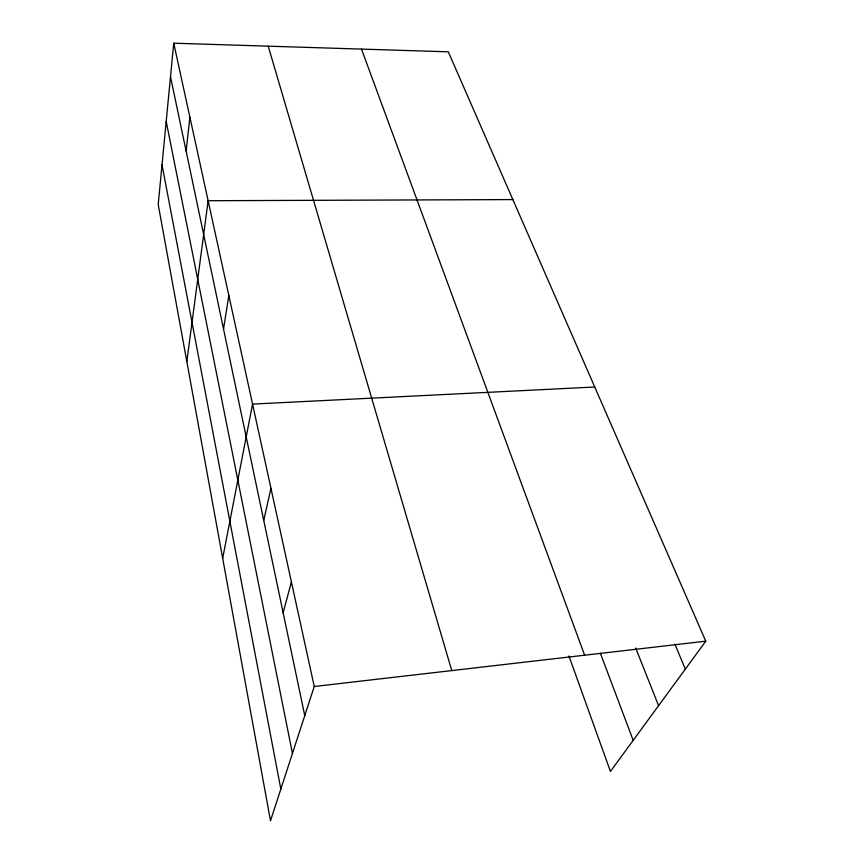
<?xml version="1.0" encoding="UTF-8"?>
<svg xmlns="http://www.w3.org/2000/svg" width="864" height="864" viewBox="0 0 864 864"><rect width="100%" height="100%" fill="white"/><g stroke="black" fill="none" stroke-linecap="round" stroke-linejoin="round"><path stroke-width="1.3" d="M173.729 43.2L158.209 204.498L270.497 820.8L314.248 686.502L173.729 43.2L448.308 51.829L705.791 641.185L610.438 771.433L568.933 655.981M186.116 151.027L189.907 117.256M186.829 361.573L208.138 200.718L512.86 199.584M223.528 329.044L228.841 295.51M222.674 558.328L252.558 404.104L594.745 387.007M263.725 520.355L270.961 488.333M283.144 612.738L291.406 581.915M314.248 686.502L705.791 641.185M674.903 644.252L685.336 669.125M635.688 648.032L658.584 705.672M600.372 653.27L633.193 740.34M361.498 49.108L584.636 655.214M268.218 46.17L451.775 670.594M170.5 76.734L304.765 715.63M166.201 121.457L292.432 753.462M162.022 164.819L280.832 789.08"/></g></svg>
